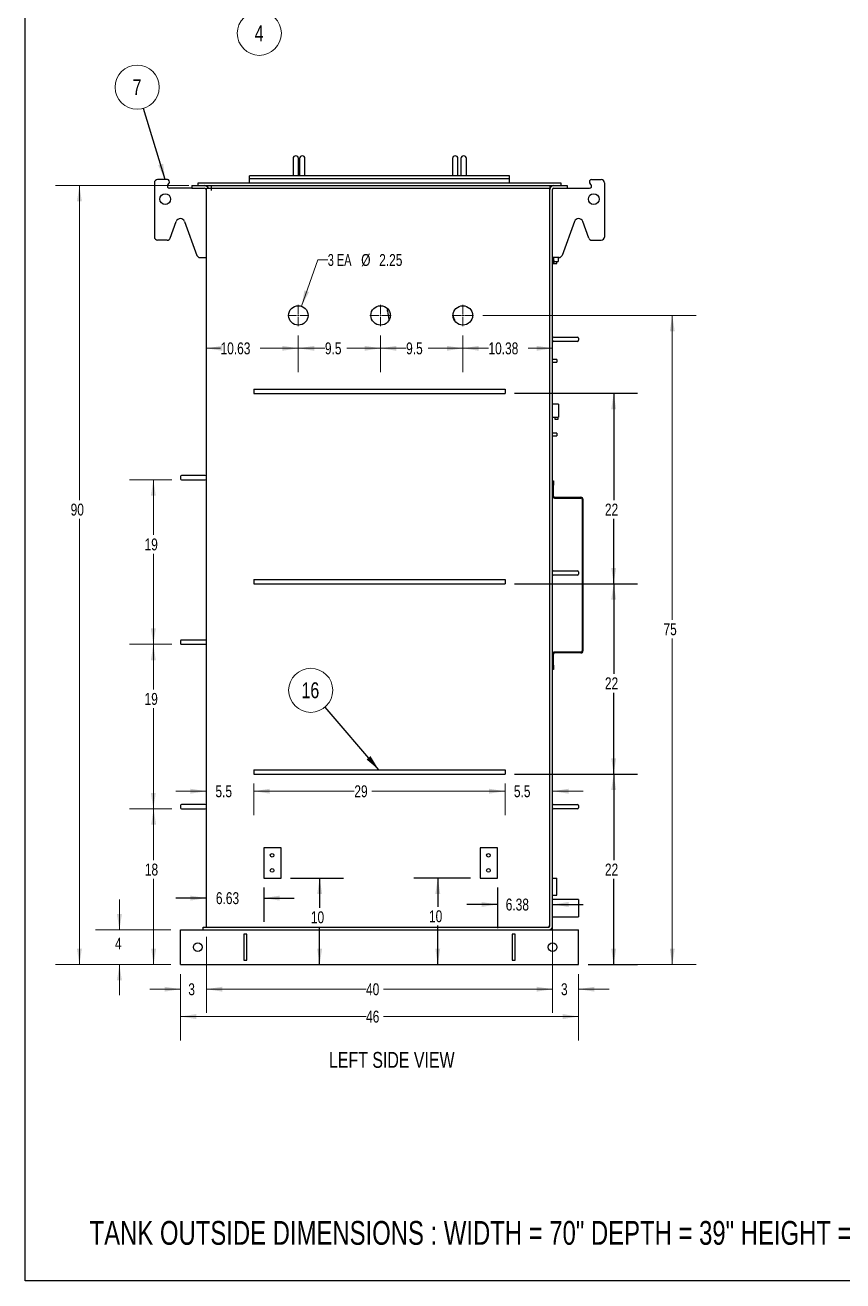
# Model space of a CAD drawing. Header units: inches. Extents: x 0.1 to 16.9, y 0.1 to 10.9.
# Drawn here: x 0.11 to 4.4, y 0.12 to 6.71 of the extents above; entities that cross this region are included whole.
import ezdxf

# ---------------------------------------------------------------- set-up
doc = ezdxf.new("R2010")
doc.units = ezdxf.units.IN
doc.header["$MEASUREMENT"] = 0
doc.layers.add('FORMAT', color=7, linetype='Continuous')
doc.styles.add('SLDTEXTSTYLE0', font='TXT', dxfattribs={"width": 0.75})
doc.styles.add('SLDTEXTSTYLE3', font='TXT', dxfattribs={"width": 0.6875})
doc.dimstyles.new('SLDDIMSTYLE1', dxfattribs={"dimtxt": 0.18, "dimasz": 0.083333, "dimexe": 0, "dimexo": 0.0625, "dimgap": 0, "dimtad": 0, "dimtih": 1, "dimtoh": 1, "dimdec": 0, "dimrnd": 1e-09, "dimzin": 0, "dimdsep": 46, "dimtxsty": 'Standard', "dimsah": 1, "dimcen": 0.09, "dimadec": 0, "dimazin": 0, "dimtfac": 0.083333, "dimtdec": 0, "dimtofl": 0, "dimtmove": 0, "dimatfit": 3, "dimfxl": 0, "dimfrac": 2, "dimtolj": 1, "dimtzin": 0, "dimarcsym": 0})
doc.dimstyles.new('SLDDIMSTYLE2', dxfattribs={"dimtxt": 0.0625, "dimasz": 0.083333, "dimexe": 0, "dimexo": 0.0625, "dimgap": 0.015625, "dimtad": 0, "dimtih": 1, "dimtoh": 1, "dimlfac": 22, "dimrnd": 1e-09, "dimzin": 12, "dimdsep": 46, "dimtxsty": 'SLDTEXTSTYLE0', "dimsah": 1, "dimcen": 0.09, "dimadec": 0, "dimazin": 3, "dimtfac": 1, "dimtmove": 0, "dimatfit": 0, "dimfxl": 0, "dimfrac": 2, "dimtolj": 1, "dimtzin": 12, "dimarcsym": 0})
doc.dimstyles.new('SLDDIMSTYLE3', dxfattribs={"dimtxt": 0.0625, "dimasz": 0.083333, "dimexe": 0, "dimexo": 0.0625, "dimgap": 0.015625, "dimtad": 0, "dimtih": 1, "dimtoh": 1, "dimlfac": 22, "dimrnd": 1e-09, "dimzin": 12, "dimdsep": 46, "dimtxsty": 'SLDTEXTSTYLE0', "dimsah": 1, "dimcen": 0.09, "dimadec": 0, "dimazin": 3, "dimtfac": 1, "dimtofl": 0, "dimtmove": 0, "dimatfit": 3, "dimfxl": 0, "dimfrac": 2, "dimtolj": 1, "dimtzin": 12, "dimarcsym": 0})
doc.dimstyles.new('SLDDIMSTYLE4', dxfattribs={"dimtxt": 0.0625, "dimasz": 0.083333, "dimexe": 0, "dimexo": 0.0625, "dimgap": 0.015625, "dimtad": 0, "dimtih": 1, "dimtoh": 1, "dimlfac": 22, "dimrnd": 1e-09, "dimzin": 12, "dimdsep": 46, "dimtxsty": 'SLDTEXTSTYLE0', "dimsah": 1, "dimcen": 0, "dimadec": 0, "dimazin": 3, "dimtfac": 1, "dimtofl": 0, "dimtmove": 0, "dimatfit": 3, "dimfxl": 0, "dimfrac": 2, "dimtolj": 1, "dimtzin": 12, "dimarcsym": 0})

# ---------------------------------------------------------------- blocks, each defined once
blk = doc.blocks.new('SW_NOTE_0_3')
at = {"color": 0, "linetype": 'Continuous', "lineweight": 0}
blk.add_circle((-0.0895, -0.0735), 0.1158, dxfattribs=at)
at = {"color": 0, "linetype": 'Continuous', "lineweight": 0, "insert": (-0.0903, -0.0316), "char_height": 0.0833, "attachment_point": 2, "style": 'SLDTEXTSTYLE0'}
blk.add_mtext('4', dxfattribs=at)
blk = doc.blocks.new('_D')
at = {"color": 7, "linetype": 'Continuous', "lineweight": 0}
for p, q in [((1.0578, 1.9248), (1.0578, 1.5244)), ((0.9214, 1.7288), (0.9214, 1.5244)), ((0.9214, 1.6494), (0.7612, 1.6494)), ((1.0578, 1.6494), (1.218, 1.6494))]:
    blk.add_line(p, q, dxfattribs=at)
at = {"color": 7, "linetype": 'Continuous', "lineweight": 18}
for points in [[(0.9214, 1.6494), (0.8381, 1.6622), (0.8381, 1.6366)], [(1.0578, 1.6494), (1.1411, 1.6366), (1.1411, 1.6622)]]:
    blk.add_solid(points, dxfattribs=at)
at = {"color": 7, "linetype": 'Continuous', "lineweight": 18, "insert": (0.9631, 1.6803), "char_height": 0.0625, "attachment_point": 1, "style": 'SLDTEXTSTYLE0'}
blk.add_mtext('3', dxfattribs=at)
blk = doc.blocks.new('_D_1')
at = {"color": 7, "linetype": 'Continuous', "lineweight": 0}
for p, q in [((2.876, 1.9788), (2.876, 1.5244)), ((1.0578, 1.9248), (1.0578, 1.5244)), ((1.0578, 1.6494), (1.8962, 1.6494)), ((2.876, 1.6494), (1.9886, 1.6494))]:
    blk.add_line(p, q, dxfattribs=at)
at = {"color": 7, "linetype": 'Continuous', "lineweight": 18}
for points in [[(1.0578, 1.6494), (1.1411, 1.6366), (1.1411, 1.6622)], [(2.876, 1.6494), (2.7926, 1.6622), (2.7926, 1.6366)]]:
    blk.add_solid(points, dxfattribs=at)
at = {"color": 7, "linetype": 'Continuous', "lineweight": 18, "insert": (1.8962, 1.6803), "char_height": 0.0625, "attachment_point": 1, "style": 'SLDTEXTSTYLE0'}
blk.add_mtext('40', dxfattribs=at)
blk = doc.blocks.new('_D_2')
at = {"color": 7, "linetype": 'Continuous', "lineweight": 0}
for p, q in [((2.876, 1.9305), (2.876, 1.5244)), ((3.0123, 1.7288), (3.0123, 1.5244)), ((2.876, 1.6494), (2.7157, 1.6494)), ((3.0123, 1.6494), (3.1726, 1.6494))]:
    blk.add_line(p, q, dxfattribs=at)
at = {"color": 7, "linetype": 'Continuous', "lineweight": 18}
for points in [[(2.876, 1.6494), (2.7926, 1.6622), (2.7926, 1.6366)], [(3.0123, 1.6494), (3.0957, 1.6366), (3.0957, 1.6622)]]:
    blk.add_solid(points, dxfattribs=at)
at = {"color": 7, "linetype": 'Continuous', "lineweight": 18, "insert": (2.9199, 1.6803), "char_height": 0.0625, "attachment_point": 1, "style": 'SLDTEXTSTYLE0'}
blk.add_mtext('3', dxfattribs=at)
blk = doc.blocks.new('_D_3')
at = {"color": 7, "linetype": 'Continuous', "lineweight": 0}
for p, q in [((0.9214, 1.7288), (0.9214, 1.3807)), ((3.0123, 1.7288), (3.0123, 1.3807)), ((0.9214, 1.5057), (1.8963, 1.5057)), ((3.0123, 1.5057), (1.9887, 1.5057))]:
    blk.add_line(p, q, dxfattribs=at)
at = {"color": 7, "linetype": 'Continuous', "lineweight": 18}
for points in [[(0.9214, 1.5057), (1.0048, 1.4929), (1.0048, 1.5186)], [(3.0123, 1.5057), (2.929, 1.5186), (2.929, 1.4929)]]:
    blk.add_solid(points, dxfattribs=at)
at = {"color": 7, "linetype": 'Continuous', "lineweight": 18, "insert": (1.8963, 1.5367), "char_height": 0.0625, "attachment_point": 1, "style": 'SLDTEXTSTYLE0'}
blk.add_mtext('46', dxfattribs=at)
blk = doc.blocks.new('_D_4')
at = {"color": 7, "linetype": 'Continuous', "lineweight": 0}
for p, q in [((1.5407, 5.0822), (1.5407, 4.8903)), ((1.0578, 5.0153), (1.1323, 5.0153)), ((1.5407, 5.0153), (1.34, 5.0153))]:
    blk.add_line(p, q, dxfattribs=at)
at = {"color": 7, "linetype": 'Continuous', "lineweight": 18}
for points in [[(1.0578, 5.0153), (1.1411, 5.0024), (1.1411, 5.0281)], [(1.5407, 5.0153), (1.4574, 5.0281), (1.4574, 5.0024)]]:
    blk.add_solid(points, dxfattribs=at)
at = {"color": 7, "linetype": 'Continuous', "lineweight": 18, "insert": (1.1323, 5.0462), "char_height": 0.0625, "attachment_point": 1, "style": 'SLDTEXTSTYLE0'}
blk.add_mtext('10.63', dxfattribs=at)
blk = doc.blocks.new('_D_5')
at = {"color": 7, "linetype": 'Continuous', "lineweight": 0}
for p, q in [((1.5407, 5.0822), (1.5407, 4.8903)), ((1.9726, 5.0822), (1.9726, 4.8903)), ((1.5407, 5.0153), (1.6802, 5.0153)), ((1.9726, 5.0153), (1.7956, 5.0153))]:
    blk.add_line(p, q, dxfattribs=at)
at = {"color": 7, "linetype": 'Continuous', "lineweight": 18}
for points in [[(1.5407, 5.0153), (1.6241, 5.0024), (1.6241, 5.0281)], [(1.9726, 5.0153), (1.8892, 5.0281), (1.8892, 5.0024)]]:
    blk.add_solid(points, dxfattribs=at)
at = {"color": 7, "linetype": 'Continuous', "lineweight": 18, "insert": (1.6802, 5.0462), "char_height": 0.0625, "attachment_point": 1, "style": 'SLDTEXTSTYLE0'}
blk.add_mtext('9.5', dxfattribs=at)
blk = doc.blocks.new('_D_6')
at = {"color": 7, "linetype": 'Continuous', "lineweight": 0}
for p, q in [((1.9726, 5.0822), (1.9726, 4.8903)), ((2.4044, 5.0822), (2.4044, 4.8903)), ((1.9726, 5.0153), (2.1067, 5.0153)), ((2.4044, 5.0153), (2.2221, 5.0153))]:
    blk.add_line(p, q, dxfattribs=at)
at = {"color": 7, "linetype": 'Continuous', "lineweight": 18}
for points in [[(1.9726, 5.0153), (2.0559, 5.0024), (2.0559, 5.0281)], [(2.4044, 5.0153), (2.321, 5.0281), (2.321, 5.0024)]]:
    blk.add_solid(points, dxfattribs=at)
at = {"color": 7, "linetype": 'Continuous', "lineweight": 18, "insert": (2.1067, 5.0462), "char_height": 0.0625, "attachment_point": 1, "style": 'SLDTEXTSTYLE0'}
blk.add_mtext('9.5', dxfattribs=at)
blk = doc.blocks.new('_D_7')
at = {"color": 7, "linetype": 'Continuous', "lineweight": 0}
for p, q in [((2.4044, 5.0822), (2.4044, 4.8903)), ((2.4044, 5.0153), (2.539, 5.0153)), ((2.876, 5.0153), (2.7468, 5.0153))]:
    blk.add_line(p, q, dxfattribs=at)
at = {"color": 7, "linetype": 'Continuous', "lineweight": 18}
for points in [[(2.4044, 5.0153), (2.4877, 5.0024), (2.4877, 5.0281)], [(2.876, 5.0153), (2.7926, 5.0281), (2.7926, 5.0024)]]:
    blk.add_solid(points, dxfattribs=at)
at = {"color": 7, "linetype": 'Continuous', "lineweight": 18, "insert": (2.539, 5.0462), "char_height": 0.0625, "attachment_point": 1, "style": 'SLDTEXTSTYLE0'}
blk.add_mtext('10.38', dxfattribs=at)
blk = doc.blocks.new('_D_8')
at = {"color": 7, "linetype": 'Continuous', "lineweight": 0}
for p, q in [((1.5575, 5.2362), (1.6423, 5.4807)), ((1.6423, 5.4807), (1.6953, 5.4807))]:
    blk.add_line(p, q, dxfattribs=at)
at = {"color": 7, "linetype": 'Continuous', "lineweight": 18}
blk.add_solid([(1.5575, 5.2362), (1.5969, 5.3107), (1.5727, 5.3191)], dxfattribs=at)
at = {"color": 7, "linetype": 'Continuous', "lineweight": 18, "char_height": 0.0625, "attachment_point": 1}
for s, insert, style in [('3 EA', (1.6953, 5.5104), 'SLDTEXTSTYLE3'), ('%%c', (1.8709, 5.5104), 'SLDTEXTSTYLE0'), ('2.25', (1.9652, 5.5104), 'SLDTEXTSTYLE0')]:
    blk.add_mtext(s, dxfattribs=dict(at, insert=insert, style=style))
blk = doc.blocks.new('_D_9')
at = {"color": 7, "linetype": 'Continuous', "lineweight": 0}
for p, q in [((2.5101, 5.1879), (3.6291, 5.1879)), ((3.5041, 5.1879), (3.5041, 3.5898)), ((3.5041, 1.7788), (3.5041, 3.4905)), ((3.0623, 1.7788), (3.6291, 1.7788))]:
    blk.add_line(p, q, dxfattribs=at)
at = {"color": 7, "linetype": 'Continuous', "lineweight": 18}
for points in [[(3.5041, 5.1879), (3.4913, 5.1045), (3.5169, 5.1045)], [(3.5041, 1.7788), (3.5169, 1.8621), (3.4913, 1.8621)]]:
    blk.add_solid(points, dxfattribs=at)
at = {"color": 7, "linetype": 'Continuous', "lineweight": 18, "insert": (3.4579, 3.571), "char_height": 0.0625, "attachment_point": 1, "style": 'SLDTEXTSTYLE0'}
blk.add_mtext('75', dxfattribs=at)
blk = doc.blocks.new('_D_10')
at = {"color": 7, "linetype": 'Continuous', "lineweight": 0}
for p, q in [((1.3078, 2.7288), (1.3078, 2.5642)), ((2.626, 2.7288), (2.626, 2.5642)), ((1.3078, 2.6892), (1.8348, 2.6892)), ((2.626, 2.6892), (1.9271, 2.6892))]:
    blk.add_line(p, q, dxfattribs=at)
at = {"color": 7, "linetype": 'Continuous', "lineweight": 18}
for points in [[(1.3078, 2.6892), (1.3911, 2.6764), (1.3911, 2.7021)], [(2.626, 2.6892), (2.5426, 2.7021), (2.5426, 2.6764)]]:
    blk.add_solid(points, dxfattribs=at)
at = {"color": 7, "linetype": 'Continuous', "lineweight": 18, "insert": (1.8348, 2.7201), "char_height": 0.0625, "attachment_point": 1, "style": 'SLDTEXTSTYLE0'}
blk.add_mtext('29', dxfattribs=at)
blk = doc.blocks.new('_D_11')
at = {"color": 7, "linetype": 'Continuous', "lineweight": 0}
for p, q in [((1.3078, 2.7288), (1.3078, 2.5642)), ((1.0578, 2.6892), (0.8975, 2.6892)), ((1.3078, 2.6892), (1.468, 2.6892))]:
    blk.add_line(p, q, dxfattribs=at)
at = {"color": 7, "linetype": 'Continuous', "lineweight": 18}
for points in [[(1.0578, 2.6892), (0.9745, 2.7021), (0.9745, 2.6764)], [(1.3078, 2.6892), (1.3911, 2.6764), (1.3911, 2.7021)]]:
    blk.add_solid(points, dxfattribs=at)
at = {"color": 7, "linetype": 'Continuous', "lineweight": 18, "insert": (1.1055, 2.7201), "char_height": 0.0625, "attachment_point": 1, "style": 'SLDTEXTSTYLE0'}
blk.add_mtext('5.5', dxfattribs=at)
blk = doc.blocks.new('_D_12')
at = {"color": 7, "linetype": 'Continuous', "lineweight": 0}
for p, q in [((2.626, 2.7288), (2.626, 2.5642)), ((2.626, 2.6892), (2.4657, 2.6892)), ((2.876, 2.6892), (3.0362, 2.6892))]:
    blk.add_line(p, q, dxfattribs=at)
at = {"color": 7, "linetype": 'Continuous', "lineweight": 18}
for points in [[(2.626, 2.6892), (2.5426, 2.7021), (2.5426, 2.6764)], [(2.876, 2.6892), (2.9593, 2.6764), (2.9593, 2.7021)]]:
    blk.add_solid(points, dxfattribs=at)
at = {"color": 7, "linetype": 'Continuous', "lineweight": 18, "insert": (2.6725, 2.7201), "char_height": 0.0625, "attachment_point": 1, "style": 'SLDTEXTSTYLE0'}
blk.add_mtext('5.5', dxfattribs=at)
blk = doc.blocks.new('_D_13')
at = {"color": 7, "linetype": 'Continuous', "lineweight": 0}
for p, q in [((0.9652, 5.8697), (0.2664, 5.8697)), ((0.3914, 5.8697), (0.3914, 4.2183)), ((0.3914, 1.7788), (0.3914, 4.119)), ((0.8714, 1.7788), (0.2664, 1.7788))]:
    blk.add_line(p, q, dxfattribs=at)
at = {"color": 7, "linetype": 'Continuous', "lineweight": 18}
for points in [[(0.3914, 5.8697), (0.3785, 5.7863), (0.4042, 5.7863)], [(0.3914, 1.7788), (0.4042, 1.8621), (0.3785, 1.8621)]]:
    blk.add_solid(points, dxfattribs=at)
at = {"color": 7, "linetype": 'Continuous', "lineweight": 18, "insert": (0.3452, 4.1995), "char_height": 0.0625, "attachment_point": 1, "style": 'SLDTEXTSTYLE0'}
blk.add_mtext('90', dxfattribs=at)
blk = doc.blocks.new('_D_14')
at = {"color": 7, "linetype": 'Continuous', "lineweight": 0}
for p, q in [((0.6014, 1.9606), (0.6014, 2.1208)), ((0.8714, 1.9606), (0.4764, 1.9606)), ((0.8714, 1.7788), (0.4764, 1.7788)), ((0.6014, 1.7788), (0.6014, 1.6185))]:
    blk.add_line(p, q, dxfattribs=at)
at = {"color": 7, "linetype": 'Continuous', "lineweight": 18}
for points in [[(0.6014, 1.9606), (0.6143, 2.0439), (0.5886, 2.0439)], [(0.6014, 1.7788), (0.5886, 1.6954), (0.6143, 1.6954)]]:
    blk.add_solid(points, dxfattribs=at)
at = {"color": 7, "linetype": 'Continuous', "lineweight": 18, "insert": (0.5783, 1.9204), "char_height": 0.0625, "attachment_point": 1, "style": 'SLDTEXTSTYLE0'}
blk.add_mtext('4', dxfattribs=at)
blk = doc.blocks.new('_D_15')
at = {"color": 7, "linetype": 'Continuous', "lineweight": 0}
for p, q in [((0.8771, 2.5969), (0.656, 2.5969)), ((0.781, 2.5969), (0.781, 2.3276)), ((0.781, 1.7788), (0.781, 2.2283)), ((0.8714, 1.7788), (0.656, 1.7788))]:
    blk.add_line(p, q, dxfattribs=at)
at = {"color": 7, "linetype": 'Continuous', "lineweight": 18}
for points in [[(0.781, 2.5969), (0.7682, 2.5136), (0.7939, 2.5136)], [(0.781, 1.7788), (0.7939, 1.8621), (0.7682, 1.8621)]]:
    blk.add_solid(points, dxfattribs=at)
at = {"color": 7, "linetype": 'Continuous', "lineweight": 18, "insert": (0.7349, 2.3089), "char_height": 0.0625, "attachment_point": 1, "style": 'SLDTEXTSTYLE0'}
blk.add_mtext('18', dxfattribs=at)
blk = doc.blocks.new('_D_16')
at = {"color": 7, "linetype": 'Continuous', "lineweight": 0}
for p, q in [((0.8771, 3.4606), (0.6545, 3.4606)), ((0.7795, 3.4606), (0.7795, 3.2238)), ((0.7795, 2.5969), (0.7795, 3.1245)), ((0.8771, 2.5969), (0.6545, 2.5969))]:
    blk.add_line(p, q, dxfattribs=at)
at = {"color": 7, "linetype": 'Continuous', "lineweight": 18}
for points in [[(0.7795, 3.4606), (0.7667, 3.3773), (0.7923, 3.3773)], [(0.7795, 2.5969), (0.7923, 2.6803), (0.7667, 2.6803)]]:
    blk.add_solid(points, dxfattribs=at)
at = {"color": 7, "linetype": 'Continuous', "lineweight": 18, "insert": (0.7333, 3.2051), "char_height": 0.0625, "attachment_point": 1, "style": 'SLDTEXTSTYLE0'}
blk.add_mtext('19', dxfattribs=at)
blk = doc.blocks.new('_D_17')
at = {"color": 7, "linetype": 'Continuous', "lineweight": 0}
for p, q in [((0.8771, 4.3242), (0.6545, 4.3242)), ((0.7795, 4.3242), (0.7795, 4.0353)), ((0.7795, 3.4606), (0.7795, 3.936)), ((0.8771, 3.4606), (0.6545, 3.4606))]:
    blk.add_line(p, q, dxfattribs=at)
at = {"color": 7, "linetype": 'Continuous', "lineweight": 18}
for points in [[(0.7795, 4.3242), (0.7667, 4.2409), (0.7923, 4.2409)], [(0.7795, 3.4606), (0.7923, 3.5439), (0.7667, 3.5439)]]:
    blk.add_solid(points, dxfattribs=at)
at = {"color": 7, "linetype": 'Continuous', "lineweight": 18, "insert": (0.7333, 4.0166), "char_height": 0.0625, "attachment_point": 1, "style": 'SLDTEXTSTYLE0'}
blk.add_mtext('19', dxfattribs=at)
blk = doc.blocks.new('_D_18')
at = {"layer": 'FORMAT'}
for p, q in [((2.676, 2.7788), (3.3215, 2.7788)), ((3.1965, 2.7788), (3.1965, 2.3276)), ((3.1965, 1.7788), (3.1965, 2.2283)), ((3.0623, 1.7788), (3.3215, 1.7788))]:
    blk.add_line(p, q, dxfattribs=at)
for points in [[(3.1965, 2.7788), (3.1837, 2.6954), (3.2094, 2.6954)], [(3.1965, 1.7788), (3.2094, 1.8621), (3.1837, 1.8621)]]:
    blk.add_solid(points, dxfattribs=at)
at = {"layer": 'FORMAT', "insert": (3.1504, 2.3089), "char_height": 0.0625, "attachment_point": 1, "style": 'SLDTEXTSTYLE0'}
blk.add_mtext('22', dxfattribs=at)
blk = doc.blocks.new('_D_19')
at = {"layer": 'FORMAT'}
for p, q in [((2.676, 3.7788), (3.3215, 3.7788)), ((3.1965, 3.7788), (3.1965, 3.3058)), ((3.1965, 2.7788), (3.1965, 3.2065)), ((2.676, 2.7788), (3.3215, 2.7788))]:
    blk.add_line(p, q, dxfattribs=at)
for points in [[(3.1965, 3.7788), (3.1837, 3.6954), (3.2094, 3.6954)], [(3.1965, 2.7788), (3.2094, 2.8621), (3.1837, 2.8621)]]:
    blk.add_solid(points, dxfattribs=at)
at = {"layer": 'FORMAT', "insert": (3.1504, 3.2871), "char_height": 0.0625, "attachment_point": 1, "style": 'SLDTEXTSTYLE0'}
blk.add_mtext('22', dxfattribs=at)
blk = doc.blocks.new('_D_20')
at = {"layer": 'FORMAT'}
for p, q in [((2.676, 4.7788), (3.3215, 4.7788)), ((3.1965, 4.7788), (3.1965, 4.2183)), ((3.1965, 3.7788), (3.1965, 4.119)), ((2.676, 3.7788), (3.3215, 3.7788))]:
    blk.add_line(p, q, dxfattribs=at)
for points in [[(3.1965, 4.7788), (3.1837, 4.6954), (3.2094, 4.6954)], [(3.1965, 3.7788), (3.2094, 3.8621), (3.1837, 3.8621)]]:
    blk.add_solid(points, dxfattribs=at)
at = {"layer": 'FORMAT', "insert": (3.1504, 4.1995), "char_height": 0.0625, "attachment_point": 1, "style": 'SLDTEXTSTYLE0'}
blk.add_mtext('22', dxfattribs=at)
blk = doc.blocks.new('_D_21')
at = {"layer": 'FORMAT'}
for p, q in [((1.4998, 2.2333), (1.7777, 2.2333)), ((1.6527, 2.2333), (1.6527, 2.0769)), ((1.6527, 1.7788), (1.6527, 1.9776))]:
    blk.add_line(p, q, dxfattribs=at)
for points in [[(1.6527, 2.2333), (1.6399, 2.15), (1.6655, 2.15)], [(1.6527, 1.7788), (1.6655, 1.8621), (1.6399, 1.8621)]]:
    blk.add_solid(points, dxfattribs=at)
at = {"layer": 'FORMAT', "insert": (1.6065, 2.0582), "char_height": 0.0625, "attachment_point": 1, "style": 'SLDTEXTSTYLE0'}
blk.add_mtext('10', dxfattribs=at)
blk = doc.blocks.new('_D_22')
at = {"layer": 'FORMAT'}
for p, q in [((1.3589, 2.1833), (1.3589, 2.0028)), ((1.0578, 2.1278), (0.8975, 2.1278)), ((1.3589, 2.1278), (1.5192, 2.1278))]:
    blk.add_line(p, q, dxfattribs=at)
for points in [[(1.0578, 2.1278), (0.9745, 2.1406), (0.9745, 2.115)], [(1.3589, 2.1278), (1.4423, 2.115), (1.4423, 2.1406)]]:
    blk.add_solid(points, dxfattribs=at)
at = {"layer": 'FORMAT', "insert": (1.1079, 2.1587), "char_height": 0.0625, "attachment_point": 1, "style": 'SLDTEXTSTYLE0'}
blk.add_mtext('6.63', dxfattribs=at)
blk = doc.blocks.new('_D_23')
at = {"layer": 'FORMAT'}
for p, q in [((2.5862, 2.1833), (2.5862, 1.9693)), ((2.5862, 2.0943), (2.4259, 2.0943)), ((2.876, 2.0943), (3.0362, 2.0943))]:
    blk.add_line(p, q, dxfattribs=at)
for points in [[(2.5862, 2.0943), (2.5029, 2.1071), (2.5029, 2.0815)], [(2.876, 2.0943), (2.9593, 2.0815), (2.9593, 2.1071)]]:
    blk.add_solid(points, dxfattribs=at)
at = {"layer": 'FORMAT', "insert": (2.6297, 2.1252), "char_height": 0.0625, "attachment_point": 1, "style": 'SLDTEXTSTYLE0'}
blk.add_mtext('6.38', dxfattribs=at)
blk = doc.blocks.new('_D_24')
at = {"layer": 'FORMAT'}
for p, q in [((2.4453, 2.2333), (2.148, 2.2333)), ((2.273, 2.2333), (2.273, 2.0824)), ((2.273, 1.7788), (2.273, 1.9831))]:
    blk.add_line(p, q, dxfattribs=at)
for points in [[(2.273, 2.2333), (2.2601, 2.15), (2.2858, 2.15)], [(2.273, 1.7788), (2.2858, 1.8621), (2.2601, 1.8621)]]:
    blk.add_solid(points, dxfattribs=at)
at = {"layer": 'FORMAT', "insert": (2.2268, 2.0637), "char_height": 0.0625, "attachment_point": 1, "style": 'SLDTEXTSTYLE0'}
blk.add_mtext('10', dxfattribs=at)
blk = doc.blocks.new('SW_NOTE_0_5')
at = {"color": 0, "linetype": 'Continuous', "lineweight": 0}
blk.add_circle((-0.0336, 0.1108), 0.1158, dxfattribs=at)
at = {"color": 0, "linetype": 'Continuous', "lineweight": 0, "insert": (-0.0345, 0.1527), "char_height": 0.0833, "attachment_point": 2, "style": 'SLDTEXTSTYLE0'}
blk.add_mtext('7', dxfattribs=at)
blk = doc.blocks.new('SW_NOTE_0_6')
at = {"color": 0, "linetype": 'Continuous', "lineweight": 0}
blk.add_circle((-0.0753, 0.0879), 0.1158, dxfattribs=at)
at = {"color": 0, "linetype": 'Continuous', "lineweight": 0, "insert": (-0.077, 0.1298), "char_height": 0.08333, "attachment_point": 2, "style": 'SLDTEXTSTYLE0'}
blk.add_mtext('16', dxfattribs=at)
blk = doc.blocks.new('SW_CENTERMARKSYMBOL_0')
at = {"color": 0, "linetype": 'Continuous', "lineweight": 18}
for p, q in [((-0.0091, 0), (-0.0557, 0)), ((0, 0), (-0.0045, 0)), ((0, 0.0091), (0, 0.0557)), ((0, 0), (0, 0.0045)), ((0, 0), (0, -0.0045)), ((0, 0), (0.0045, 0)), ((0.0091, 0), (0.0557, 0)), ((0, -0.0091), (0, -0.0557))]:
    blk.add_line(p, q, dxfattribs=at)
blk = doc.blocks.new('SW_CENTERMARKSYMBOL_1')
at = {"color": 0, "linetype": 'Continuous', "lineweight": 18}
for p, q in [((-0.0091, 0), (-0.0557, 0)), ((0, 0), (-0.0045, 0)), ((0, 0.0091), (0, 0.0557)), ((0, 0), (0, 0.0045)), ((0, 0), (0, -0.0045)), ((0, 0), (0.0045, 0)), ((0.0091, 0), (0.0557, 0)), ((0, -0.0091), (0, -0.0557))]:
    blk.add_line(p, q, dxfattribs=at)
blk = doc.blocks.new('SW_CENTERMARKSYMBOL_2')
at = {"color": 0, "linetype": 'Continuous', "lineweight": 18}
for p, q in [((-0.0091, 0), (-0.0557, 0)), ((0, 0), (-0.0045, 0)), ((0, 0.0091), (0, 0.0557)), ((0, 0), (0, 0.0045)), ((0, 0), (0, -0.0045)), ((0, 0), (0.0045, 0)), ((0.0091, 0), (0.0557, 0)), ((0, -0.0091), (0, -0.0557))]:
    blk.add_line(p, q, dxfattribs=at)

msp = doc.modelspace()

# ---------------------------------------------------------------- linework, layer by layer
at = {"color": 7, "linetype": 'Continuous', "lineweight": 25}
for p, q in [((0.1062992, 0.1174762), (0.1062992, 10.8937008)), ((1.5132566, 6.01172), (1.5132566, 5.9833109)), ((1.5416656, 5.9833109), (1.5416656, 6.01172)), ((1.5473566, 6.01172), (1.5473566, 5.9833109)), ((1.5757657, 5.9833109), (1.5757657, 6.01172)), ((2.3503376, 6.01172), (2.3503376, 5.9833109)), ((2.3787467, 5.9833109), (2.3787467, 6.01172)), ((2.3947573, 6.01172), (2.3947573, 5.9833109)), ((2.4231664, 5.9833109), (2.4231664, 6.01172)), ((1.5132566, 5.9833109), (1.5132566, 5.9208109)), ((1.5416656, 5.9208109), (1.5416656, 5.9833109)), ((1.5473566, 5.9833109), (1.5473566, 5.9208109)), ((1.5757657, 5.9208109), (1.5757657, 5.9833109)), ((2.3503376, 5.9833109), (2.3503376, 5.9208109)), ((2.3787467, 5.9208109), (2.3787467, 5.9833109)), ((2.3947573, 5.9833109), (2.3947573, 5.9208109)), ((2.4231664, 5.9208109), (2.4231664, 5.9833109)), ((0.785065, 5.8838791), (0.785065, 5.5997882)), ((0.8532468, 5.9009246), (0.8021104, 5.9009246)), ((0.8555195, 5.8736518), (0.8623377, 5.8827427)), ((0.9810877, 5.8696746), (0.9810877, 5.85547)), ((0.9810877, 5.8696746), (1.0151786, 5.8696746)), ((1.0151786, 5.8696746), (1.0151786, 5.8838791)), ((1.0151786, 5.8838791), (2.9185877, 5.8838791)), ((1.0151786, 5.8696746), (1.0833604, 5.8696746)), ((1.0833604, 5.8696746), (1.0833604, 5.85547)), ((1.0833604, 5.8696746), (2.8617695, 5.8696746)), ((2.6487013, 5.9208109), (1.285065, 5.9208109)), ((1.285065, 5.9066064), (1.285065, 5.9208109)), ((1.285065, 5.9066064), (2.6487013, 5.9066064)), ((1.285065, 5.8838791), (1.285065, 5.9066064)), ((2.6487013, 5.9066064), (2.6487013, 5.9208109)), ((2.6487013, 5.8838791), (2.6487013, 5.9066064)), ((2.8617695, 5.8696746), (2.9185877, 5.8696746)), ((2.8617695, 5.8696746), (2.8617695, 5.85547)), ((2.9185877, 5.8838791), (2.9185877, 5.8696746)), ((2.9185877, 5.8696746), (2.9526786, 5.8696746)), ((2.9526786, 5.8696746), (2.9526786, 5.85547)), ((3.0782468, 5.8736518), (3.0714286, 5.8827427)), ((3.0805195, 5.9009246), (3.1316559, 5.9009246)), ((3.1487013, 5.8838791), (3.1487013, 5.5997882)), ((0.9810877, 5.85547), (0.8646104, 5.85547)), ((0.9810877, 5.85547), (1.0464286, 5.85547)), ((1.0577922, 5.8441064), (1.0577922, 5.85547)), ((1.0577922, 5.85547), (1.0833604, 5.85547)), ((1.0577922, 1.9747882), (1.0577922, 5.8441064)), ((1.0833604, 5.85547), (2.8617695, 5.85547)), ((1.0833604, 5.85547), (1.0833604, 5.8441064)), ((2.8617695, 5.8497882), (2.8617695, 5.85547)), ((2.8617695, 1.98047), (2.8617695, 5.8497882)), ((2.875974, 1.98047), (2.875974, 5.8497882)), ((2.8816559, 5.85547), (2.9526786, 5.85547)), ((2.9526786, 5.85547), (3.0691559, 5.85547)), ((0.8679694, 5.5939176), (0.9000918, 5.6814793)), ((0.9427654, 5.6814793), (1.0082381, 5.5030085)), ((2.9910009, 5.6814793), (2.9255281, 5.5030085)), ((3.0657969, 5.5939176), (3.0336745, 5.6814793)), ((0.8519668, 5.5827427), (0.8021104, 5.5827427)), ((3.0817995, 5.5827427), (3.1316559, 5.5827427)), ((1.0242408, 5.4918337), (1.0577922, 5.4918337)), ((2.9095255, 5.4918337), (2.875974, 5.4918337)), ((2.8816559, 5.4605837), (2.8816559, 5.4918337)), ((2.9043831, 5.4918337), (2.9043831, 5.4719473)), ((2.875974, 5.4605837), (2.8816559, 5.4605837)), ((2.8816559, 5.4605837), (2.8987013, 5.4605837)), ((2.8873377, 5.4719473), (2.9043831, 5.4719473)), ((2.8987013, 5.4605837), (2.8987013, 5.4719473)), ((2.8816559, 5.07422), (3.0066559, 5.07422)), ((3.0066559, 5.0514927), (2.8816559, 5.0514927)), ((3.0123377, 5.0685382), (3.0123377, 5.0571746)), ((2.8987013, 4.9563223), (2.875974, 4.9563223)), ((2.8987013, 4.9563223), (2.8987013, 4.9421177)), ((2.875974, 4.9421177), (2.8987013, 4.9421177)), ((1.3077922, 4.8014927), (1.3077922, 4.7958109)), ((1.3077922, 4.8014927), (2.625974, 4.8014927)), ((1.3077922, 4.7958109), (1.3077922, 4.7844473)), ((1.3077922, 4.7844473), (1.3077922, 4.7787655)), ((1.3077922, 4.7787655), (2.625974, 4.7787655)), ((2.625974, 4.8014927), (2.625974, 4.7958109)), ((2.625974, 4.7958109), (2.625974, 4.7844473)), ((2.625974, 4.7844473), (2.625974, 4.7787655)), ((2.907224, 4.7219473), (2.875974, 4.7219473)), ((2.907224, 4.7219473), (2.907224, 4.6537655)), ((2.875974, 4.6537655), (2.907224, 4.6537655)), ((2.8873377, 4.6537655), (2.8873377, 4.6424019)), ((2.9043831, 4.6424019), (2.9043831, 4.6537655)), ((2.8987013, 4.5699587), (2.875974, 4.5699587)), ((2.875974, 4.5557541), (2.8987013, 4.5557541)), ((2.8987013, 4.5699587), (2.8987013, 4.5557541)), ((0.9214286, 4.3412655), (0.9214286, 4.3299018)), ((1.0521104, 4.3469473), (0.9271104, 4.3469473)), ((0.9271104, 4.32422), (1.0521104, 4.32422)), ((2.875974, 4.3194655), (2.8807286, 4.3194655)), ((2.8807286, 4.3194655), (2.8807286, 4.2967382)), ((2.8807286, 4.2389927), (2.8807286, 4.2967382)), ((2.8864104, 4.2333109), (3.0246286, 4.2333109)), ((2.8864104, 4.2285564), (3.0246286, 4.2285564)), ((3.0303104, 4.2228746), (3.0303104, 3.4255655)), ((3.035065, 4.2228746), (3.035065, 3.4255655)), ((2.8816559, 3.8469473), (3.0066559, 3.8469473)), ((3.0123377, 3.8412655), (3.0123377, 3.8299018)), ((1.3077922, 3.8014927), (1.3077922, 3.7958109)), ((1.3077922, 3.8014927), (2.625974, 3.8014927)), ((1.3077922, 3.7958109), (1.3077922, 3.7844473)), ((1.3077922, 3.7844473), (1.3077922, 3.7787655)), ((1.3077922, 3.7787655), (2.625974, 3.7787655)), ((2.625974, 3.8014927), (2.625974, 3.7958109)), ((2.625974, 3.7958109), (2.625974, 3.7844473)), ((2.625974, 3.7844473), (2.625974, 3.7787655)), ((3.0066559, 3.82422), (2.8816559, 3.82422)), ((0.9214286, 3.4776291), (0.9214286, 3.4662655)), ((1.0521104, 3.4833109), (0.9271104, 3.4833109)), ((0.9271104, 3.4605837), (1.0521104, 3.4605837)), ((2.8807286, 3.3517018), (2.8807286, 3.4094473)), ((3.0246286, 3.4198837), (2.8864104, 3.4198837)), ((3.0246286, 3.4151291), (2.8864104, 3.4151291)), ((2.8807286, 3.3289746), (2.875974, 3.3289746)), ((2.8807286, 3.3517018), (2.8807286, 3.3289746)), ((1.3077922, 2.8014927), (1.3077922, 2.7958109)), ((1.3077922, 2.8014927), (2.625974, 2.8014927)), ((1.3077922, 2.7958109), (1.3077922, 2.7844473)), ((1.3077922, 2.7844473), (1.3077922, 2.7787655)), ((1.3077922, 2.7787655), (2.625974, 2.7787655)), ((2.625974, 2.8014927), (2.625974, 2.7958109)), ((2.625974, 2.7958109), (2.625974, 2.7844473)), ((2.625974, 2.7844473), (2.625974, 2.7787655)), ((0.9214286, 2.6139927), (0.9214286, 2.6026291)), ((1.0521104, 2.6196746), (0.9271104, 2.6196746)), ((0.9271104, 2.5969473), (1.0521104, 2.5969473)), ((2.8816559, 2.6196746), (3.0066559, 2.6196746)), ((3.0066559, 2.5969473), (2.8816559, 2.5969473)), ((3.0123377, 2.6139927), (3.0123377, 2.6026291)), ((1.3589286, 2.3924018), (1.3589286, 2.2333109)), ((1.4498377, 2.3924018), (1.3589286, 2.3924018)), ((1.4498377, 2.2333109), (1.4498377, 2.3924018)), ((2.4952922, 2.3924018), (2.4952922, 2.2333109)), ((2.5862013, 2.3924018), (2.4952922, 2.3924018)), ((2.5862013, 2.2333109), (2.5862013, 2.3924018)), ((1.3589286, 2.2333109), (1.4498377, 2.2333109)), ((2.4952922, 2.2333109), (2.5862013, 2.2333109)), ((2.875974, 2.2333109), (2.8987013, 2.2333109)), ((2.8987013, 2.1424018), (2.8987013, 2.2333109)), ((2.875974, 2.1424018), (2.8987013, 2.1424018)), ((3.0123377, 2.1196746), (2.875974, 2.1196746)), ((3.0123377, 2.1196746), (3.0123377, 2.0287655)), ((2.875974, 2.0287655), (3.0123377, 2.0287655)), ((0.9214286, 1.9561789), (0.9214286, 1.9605837)), ((0.9214286, 1.9605837), (1.0407468, 1.9605837)), ((0.9214286, 1.9512469), (0.9214286, 1.9561789)), ((0.9214286, 1.9444225), (0.9214286, 1.9512469)), ((0.9214286, 1.93142), (0.9214286, 1.9444225)), ((0.9214286, 1.8079291), (0.9214286, 1.93142)), ((1.0407468, 1.9747882), (2.8560877, 1.9747882)), ((1.0407468, 1.9605837), (1.0407468, 1.9747882)), ((1.0407468, 1.9605837), (2.8560877, 1.9605837)), ((1.2538604, 1.9378564), (1.2538604, 1.8014927)), ((1.2709059, 1.9378564), (1.2538604, 1.9378564)), ((1.2709059, 1.8014927), (1.2709059, 1.9378564)), ((2.6629059, 1.9378564), (2.6629059, 1.8014927)), ((2.6799513, 1.9378564), (2.6629059, 1.9378564)), ((2.6799513, 1.8014927), (2.6799513, 1.9378564)), ((2.8560877, 1.9605837), (3.0123377, 1.9605837)), ((3.0123377, 1.9561789), (3.0123377, 1.9605837)), ((3.0123377, 1.9512469), (3.0123377, 1.9561789)), ((3.0123377, 1.9444225), (3.0123377, 1.9512469)), ((3.0123377, 1.93142), (3.0123377, 1.9444225)), ((3.0123377, 1.8079291), (3.0123377, 1.93142)), ((0.9214286, 1.7949267), (0.9214286, 1.8079291)), ((0.9214286, 1.7881022), (0.9214286, 1.7949267)), ((0.9214286, 1.7831702), (0.9214286, 1.7881022)), ((0.9214286, 1.7787655), (0.9214286, 1.7831702)), ((1.2538604, 1.8014927), (1.2709059, 1.8014927)), ((2.6629059, 1.8014927), (2.6799513, 1.8014927)), ((3.0123377, 1.7949267), (3.0123377, 1.8079291)), ((3.0123377, 1.7881022), (3.0123377, 1.7949267)), ((3.0123377, 1.7831702), (3.0123377, 1.7881022)), ((3.0123377, 1.7787655), (3.0123377, 1.7831702)), ((0.9214286, 1.7787655), (3.0123377, 1.7787655)), ((16.8937008, 0.1174762), (0.1062992, 0.1174762))]:
    msp.add_line(p, q, dxfattribs=at)
at = {"color": 7, "linetype": 'Continuous', "lineweight": 25, "flags": 128}
msp.add_lwpolyline([(2.0094968, 5.2105837), (2.0098149, 5.2191858), (2.010115, 5.2225684)], dxfattribs=at)
at = {"color": 7, "linetype": 'Continuous', "lineweight": 25}
for centre, radius in [((0.8418831, 5.7986518), 0.0284091), ((3.0918831, 5.7986518), 0.0284091), ((1.5407468, 5.1878564), 0.0511364), ((1.972565, 5.1878564), 0.0511364), ((2.4043831, 5.1878564), 0.0511364), ((1.4027591, 2.3526291), 0.0095886), ((2.5391228, 2.3526291), 0.0095886), ((1.4027591, 2.2730837), 0.0095886), ((2.5391228, 2.2730837), 0.0095886), ((1.0123377, 1.8696746), 0.0227273), ((2.875974, 1.8696746), 0.0227273)]:
    msp.add_circle(centre, radius, dxfattribs=at)
for centre, radius, start, end in [((1.5274611, 6.01172), 0.0142045, 0, 180), ((1.5615612, 6.01172), 0.0142045, 0, 180), ((2.3645421, 6.01172), 0.0142045, 0, 180), ((2.4089619, 6.01172), 0.0142045, 0, 180), ((0.8021104, 5.8838791), 0.0170455, 90, 180), ((0.8532468, 5.8895609), 0.0113636, 323.13010235, 90), ((0.8646104, 5.8668337), 0.0113636, 143.13010235, 270), ((1.0464286, 5.8441064), 0.0255682, 26.38779996, 90), ((2.8816559, 5.8497882), 0.0198864, 90, 180), ((3.0805195, 5.8895609), 0.0113636, 90, 216.86989765), ((3.0691559, 5.8668337), 0.0113636, 270, 36.86989765), ((3.1316559, 5.8838791), 0.0170455, 360, 90), ((1.0464286, 5.8441064), 0.0113636, 0, 90), ((2.8816559, 5.8497882), 0.0056818, 90, 180), ((0.9214286, 5.6736518), 0.0227273, 20.14576711, 159.85423289), ((3.0123377, 5.6736518), 0.0227273, 20.14576711, 159.85423289), ((0.8021104, 5.5997882), 0.0170455, 180, 270), ((0.8519668, 5.5997882), 0.0170455, 270, 339.85423289), ((3.0817995, 5.5997882), 0.0170455, 200.14576711, 270), ((3.1316559, 5.5997882), 0.0170455, 270, 360), ((1.0242408, 5.5088791), 0.0170455, 200.14576711, 270), ((2.9095255, 5.5088791), 0.0170455, 270, 339.85423289), ((2.8873377, 5.4662655), 0.0056818, 90, 180), ((2.125974, 5.2105837), 0.1164773, 180, 202.75973894), ((2.4668831, 5.2105837), 0.1164773, 192.9190829, 207.04713014), ((2.8816559, 5.0685382), 0.0056818, 90, 180), ((2.8816559, 5.0571746), 0.0056818, 180, 270), ((3.0066559, 5.0685382), 0.0056818, 0, 90), ((3.0066559, 5.0571746), 0.0056818, 270, 0), ((2.8958604, 7.1113393), 2.4575886, 269.80130227, 270.19869773), ((2.8958604, 7.0999757), 2.4575886, 269.80130227, 270.19869773), ((0.9271104, 4.3412655), 0.0056818, 90, 180), ((0.9271104, 4.3299018), 0.0056818, 180, 270), ((1.0521104, 4.3412655), 0.0056818, 0, 90), ((1.0521104, 4.3299018), 0.0056818, 270, 0), ((2.8864104, 4.2389927), 0.0104364, 180, 270), ((2.8864104, 4.2389927), 0.0056818, 180, 270), ((3.0246286, 4.2228746), 0.0104364, 0, 90), ((3.0246286, 4.2228746), 0.0056818, 0, 90), ((2.8816559, 3.8412655), 0.0056818, 90, 180), ((2.8816559, 3.8299018), 0.0056818, 180, 270), ((3.0066559, 3.8412655), 0.0056818, 0, 90), ((3.0066559, 3.8299018), 0.0056818, 270, 0), ((0.9271104, 3.4776291), 0.0056818, 90, 180), ((0.9271104, 3.4662655), 0.0056818, 180, 270), ((1.0521104, 3.4776291), 0.0056818, 0, 90), ((1.0521104, 3.4662655), 0.0056818, 270, 0), ((2.8864104, 3.4094473), 0.0104364, 90, 180), ((2.8864104, 3.4094473), 0.0056818, 90, 180), ((3.0246286, 3.4255655), 0.0104364, 270, 0), ((3.0246286, 3.4255655), 0.0056818, 270, 0), ((0.9271104, 2.6139927), 0.0056818, 90, 180), ((0.9271104, 2.6026291), 0.0056818, 180, 270), ((1.0521104, 2.6139927), 0.0056818, 0, 90), ((1.0521104, 2.6026291), 0.0056818, 270, 0), ((2.8816559, 2.6139927), 0.0056818, 90, 180), ((2.8816559, 2.6026291), 0.0056818, 180, 270), ((3.0066559, 2.6139927), 0.0056818, 0, 90), ((3.0066559, 2.6026291), 0.0056818, 270, 0), ((2.847565, 1.9889927), 0.0142045, 270, 0), ((2.8560877, 1.98047), 0.0198864, 270, 0), ((2.8560877, 1.98047), 0.0056818, 270, 0)]:
    msp.add_arc(centre, radius, start, end, dxfattribs=at)

# ---------------------------------------------------------------- block references
at = {"color": 7, "linetype": 'Continuous', "lineweight": 0}
for name, p in [('SW_NOTE_0_3', (1.4253874, 6.7429859)), ('SW_NOTE_0_5', (0.7281526, 6.275546)), ('SW_CENTERMARKSYMBOL_0', (1.5407468, 5.1878564)), ('SW_CENTERMARKSYMBOL_1', (1.972565, 5.1878564)), ('SW_CENTERMARKSYMBOL_2', (2.4043831, 5.1878564)), ('SW_NOTE_0_6', (1.6811043, 3.1311059))]:
    msp.add_blockref(name, p, dxfattribs=at)

# ---------------------------------------------------------------- texts
at = {"color": 7, "linetype": 'Continuous', "lineweight": 0, "attachment_point": 1, "style": 'SLDTEXTSTYLE0'}
for s, insert, char_height in [('LEFT SIDE VIEW', (1.7017044, 1.3197574), 0.083333333), ('TANK OUTSIDE DIMENSIONS : WIDTH = 70" DEPTH = 39" HEIGHT = 76"', (0.4449131, 0.4320879), 0.125)]:
    msp.add_mtext(s, dxfattribs=dict(at, insert=insert, char_height=char_height))

# ---------------------------------------------------------------- dimensions: what is measured, and where the dimension line sits
at = {"color": 7, "linetype": 'Continuous', "lineweight": 18}
for base, p1, p2, angle, dimstyle, picture, middle in [((0.3913642, 1.7787655), (1.0151786, 5.8696746), (0.9214286, 1.7787655), 90, 'SLDDIMSTYLE3', '_D_13', (0.3913642, 4.1686047)), ((3.5040843, 5.1878564), (3.0123377, 1.7787655), (2.460065, 5.1878564), 90, 'SLDDIMSTYLE3', '_D_9', (3.5040843, 3.5401033)), ((0.7795045, 4.32422), (0.9271104, 3.4605837), (0.9271104, 4.32422), 90, 'SLDDIMSTYLE3', '_D_17', (0.7795045, 3.9856879)), ((0.7795045, 2.5969473), (0.9271104, 3.4605837), (0.9271104, 2.5969473), 90, 'SLDDIMSTYLE3', '_D_16', (0.7795045, 3.1741674)), ((0.7810429, 1.7787655), (0.9271104, 2.5969473), (0.9214286, 1.7787655), 90, 'SLDDIMSTYLE3', '_D_15', (0.7810429, 2.2779913)), ((0.6014389, 1.7787655), (0.9214286, 1.9605837), (0.9214286, 1.7787655), 90, 'SLDDIMSTYLE2', '_D_14', (0.6014389, 1.8894865)), ((3.0123377, 1.5057409), (0.9214286, 1.7787655), (3.0123377, 1.7787655), 0, 'SLDDIMSTYLE3', '_D_3', (1.9424743, 1.5057409))]:
    dim = msp.add_linear_dim(base=base, p1=p1, p2=p2, angle=angle, dimstyle=dimstyle, dxfattribs=at)
    dim.commit()
    dim.dimension.update_dxf_attribs({"geometry": picture, "text_midpoint": middle, "dimtype": 160})
for base, p1, p2, dimstyle, picture, middle in [((1.05779223, 5.01526587), (1.54074677, 5.13217457), (1.05779223, 5.85547002), 'SLDDIMSTYLE3', '_D_4', (1.23614863, 5.01526587)), ((2.87597405, 5.01526587), (2.40438314, 5.13217457), (2.87597405, 5.8497882), 'SLDDIMSTYLE3', '_D_7', (2.64287719, 5.01526587)), ((1.972565, 5.0152659), (1.5407468, 5.1321746), (1.972565, 5.1321746), 'SLDDIMSTYLE3', '_D_5', (1.7378771, 5.0152659)), ((2.4043831, 5.0152659), (1.972565, 5.1321746), (2.4043831, 5.1321746), 'SLDDIMSTYLE3', '_D_6', (2.1643822, 5.0152659)), ((1.0577922, 2.6892308), (1.3077922, 2.7787655), (1.0577922, 1.9747882), 'SLDDIMSTYLE2', '_D_11', (1.1631734, 2.6892308)), ((2.625974, 2.6892308), (1.3077922, 2.7787655), (2.625974, 2.7787655), 'SLDDIMSTYLE3', '_D_10', (1.8809361, 2.6892308)), ((2.875974, 2.6892308), (2.625974, 2.7787655), (2.875974, 1.98047), 'SLDDIMSTYLE2', '_D_12', (2.7301809, 2.6892308)), ((2.875974, 1.6493994), (1.0577922, 1.9747882), (2.875974, 2.0287655), 'SLDDIMSTYLE3', '_D_1', (1.9423927, 1.6493994)), ((3.0123377, 1.6493994), (2.875974, 1.98047), (3.0123377, 1.7787655), 'SLDDIMSTYLE2', '_D_2', (2.942987, 1.6493994)), ((1.0577922, 1.6493994), (0.9214286, 1.7787655), (1.0577922, 1.9747882), 'SLDDIMSTYLE2', '_D', (0.9862086, 1.6493994))]:
    dim = msp.add_linear_dim(base=base, p1=p1, p2=p2, dimstyle=dimstyle, dxfattribs=at)
    dim.commit()
    dim.dimension.update_dxf_attribs({"geometry": picture, "text_midpoint": middle, "dimtype": 160})
dim = msp.add_diameter_dim_2p(p1=(1.5240005, 5.1395398), p2=(1.557493, 5.236173), text='3 EA<>', dimstyle='SLDDIMSTYLE4', dxfattribs=at)
dim.commit()
dim.dimension.update_dxf_attribs({"geometry": '_D_8', "text_midpoint": (1.9110281, 5.480721), "dimtype": 163})
at = {"layer": 'FORMAT'}
for base, p1, p2, picture, middle in [((3.1965375, 4.7787655), (2.625974, 3.7787655), (2.625974, 4.7787655), '_D_20', (3.1965375, 4.1686047)), ((3.1965375, 3.7787655), (2.625974, 2.7787655), (2.625974, 3.7787655), '_D_19', (3.1965375, 3.2561952)), ((3.1965375, 2.7787655), (3.0123377, 1.7787655), (2.625974, 2.7787655), '_D_18', (3.1965375, 2.2779913)), ((1.6527061, 1.7787655), (1.4498377, 2.2333109), (0.9214286, 1.7787655), '_D_21', (1.6527061, 2.0272945)), ((2.272961, 1.7787655), (2.4952922, 2.2333109), (3.0123377, 1.7787655), '_D_24', (2.272961, 2.0327753))]:
    dim = msp.add_linear_dim(base=base, p1=p1, p2=p2, angle=90, dimstyle='SLDDIMSTYLE3', dxfattribs=at)
    dim.commit()
    dim.dimension.update_dxf_attribs({"geometry": picture, "text_midpoint": middle, "dimtype": 160})
for base, p1, p2, picture, middle in [((1.3589286, 2.1277754), (1.0577922, 1.9747882), (1.3589286, 2.2333109), '_D_22', (1.1886812, 2.1277754)), ((2.87597405, 2.09428176), (2.58620132, 2.23331093), (2.87597405, 1.98047002), '_D_23', (2.71044506, 2.09428176))]:
    dim = msp.add_linear_dim(base=base, p1=p1, p2=p2, dimstyle='SLDDIMSTYLE2', dxfattribs=at)
    dim.commit()
    dim.dimension.update_dxf_attribs({"geometry": picture, "text_midpoint": middle, "dimtype": 160})

# ---------------------------------------------------------------- leaders
at = {"color": 7, "linetype": 'Continuous', "lineweight": 0}
for points in [[(0.8419124, 5.9009246), (0.7281526, 6.275546)], [(1.9634713, 2.8014927), (1.6811043, 3.1311059)]]:
    msp.add_leader(points, dimstyle='SLDDIMSTYLE1', dxfattribs=at)

doc.saveas('drawing.dxf')
